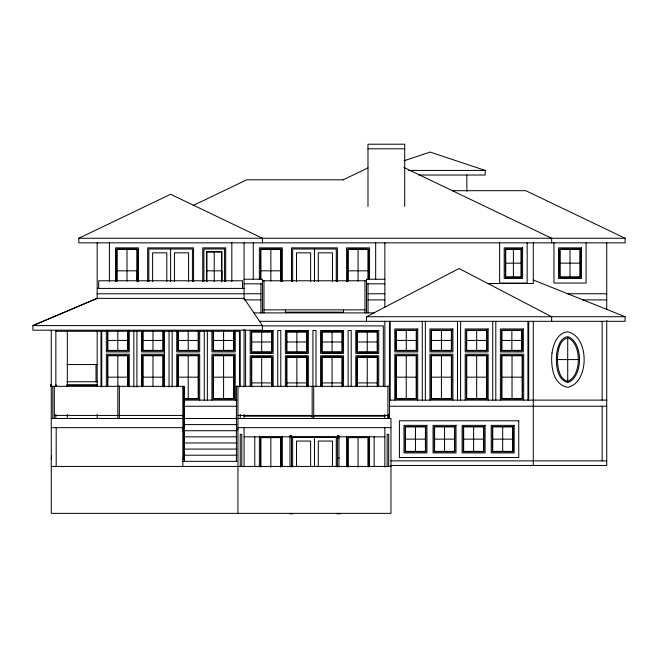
<?xml version="1.0" encoding="UTF-8"?>
<svg xmlns="http://www.w3.org/2000/svg" width="658" height="658" viewBox="0 0 658 658"><rect width="100%" height="100%" fill="white"/><g stroke="black" fill="none" stroke-linecap="round" stroke-linejoin="round"><path stroke-width="0.99" d="M137.16 281.024L137.341 270.816L117.066 270.816M221.713 281.698L221.927 270.816L206.916 270.816M557.392 359.572C557.869 351.865 558.823 340.194 567.714 337.809C581.878 343.254 581.878 375.891 567.714 381.336C558.823 378.95 557.869 367.279 557.392 359.572L578.045 359.572M51.266 458.988L51.604 455.953M366.49 321.318L366.49 316.728L459.07 268.522L551.651 316.728L551.651 321.318M452.326 190.688L525.775 190.688L625.1 238.254L625.1 242.843L78.804 242.843L78.804 238.254L170.619 194.283L262.435 238.254L262.435 242.843M193.131 205.493L246.75 179.807L343.155 179.807M342.991 179.889L367.986 167.913M97.17 298.362L32.9 325.62L32.9 330.209L262.435 330.201L262.435 325.611L244.069 298.362L97.17 298.362L32.9 325.611L262.435 325.611M404.02 160.766L430.11 152.064L485.201 170.43L485.201 175.02L418.891 175.02M367.978 148.798L404.703 148.798M408.692 170.43L485.201 170.43M78.804 238.254L625.1 238.254M505.739 263.167L521.046 263.167M560.065 263.167L580.34 263.167M260.905 270.816L280.801 270.816M347.745 270.816L368.019 270.816M244.069 279.239L262.435 279.239L262.435 312.904M384.856 279.239L366.49 279.239L366.49 312.904M262.435 280.769L366.49 280.769M487.833 283.499L533.284 283.499L533.284 242.843M244.069 283.828L262.435 283.828M366.49 283.828L384.856 283.828M97.17 288.418L244.069 288.418M97.17 293.772L260.905 293.772M368.019 293.772L384.856 293.772M567.714 293.772L606.734 293.772M244.069 299.892L260.905 299.892M368.019 299.892L384.856 299.892M583.021 299.892L606.734 299.892M263.965 309.844L364.96 309.844M253.972 312.904L373.834 312.904M366.49 316.728L625.1 316.728L625.1 321.318L259.375 321.318M262.049 325.907L383.326 325.907L383.326 386.46M55.856 331.262L240.244 331.262L240.244 386.674M107.879 340.441L127.726 340.441M143.033 340.441L162.921 340.441M178.269 340.441L198.165 340.441M213.463 340.441L233.697 340.441M396.33 340.441L416.226 340.441M431.475 340.441L451.372 340.441M466.719 340.441L486.616 340.441M501.914 340.441L521.81 340.441M251.726 341.979L271.614 341.979M286.921 341.979L306.809 341.979M322.116 341.979L342.004 341.979M357.31 341.979L377.199 341.979M164.451 351.923L141.495 351.923L141.495 330.966M164.451 354.218L141.495 354.218L141.495 386.863M66.902 364.548L97.17 364.548M107.879 377.174L127.726 377.174M143.033 377.174L162.921 377.174M178.269 377.174L198.165 377.174M213.463 377.174L233.697 377.174M396.33 377.174L416.177 377.174M431.475 377.174L451.372 377.174M466.719 377.174L486.616 377.174M501.914 377.174L522.148 377.174M66.902 381.763L97.17 381.763M251.726 382.907L271.614 382.907M286.921 382.907L306.809 382.907M322.116 382.907L342.004 382.907M357.31 382.907L377.199 382.907M66.935 384.955L97.17 384.955M51.266 385.201L50.502 385.201L50.502 386.353L184.396 386.353L184.396 461.332M66.754 385.243L97.17 385.243M117.84 386.172L119.369 386.172L119.369 418.488M387.916 386.254L389.446 386.254M236.419 386.353L389.446 386.353M182.866 388.187L184.396 388.187M184.24 398.592L198.165 398.592L198.165 355.748L178.269 355.748L178.269 386.353M183.796 398.978L198.552 398.978L198.552 355.361L177.89 355.361L177.89 386.805M183.73 400.122L236.929 400.122M389.446 400.122L606.734 400.122M183.459 406.241L236.88 406.241M389.446 406.241L606.734 406.241M54.334 415.428L184.396 415.428M237.949 415.428L312.163 415.428M313.702 415.428L387.916 415.428M182.866 416.119L184.396 416.119M244.069 416.193L311.892 416.193M313.948 416.193L384.856 416.193M51.266 418.488L390.975 418.488L390.975 513.363L51.266 513.363L51.266 330.209M183.886 424.607L236.929 424.607M51.266 427.667L182.866 427.667M237.949 427.667L390.975 427.667M182.866 429.197L184.396 429.197M236.419 429.148L237.949 429.148M183.886 430.727L236.929 430.727M182.866 431.039L184.396 431.039M337.414 436.608L338.944 436.608M183.886 436.846L236.929 436.846M244.069 436.846L384.856 436.846M337.414 438.138L338.944 438.138M405.509 439.141L425.405 439.141M434.584 439.141L454.481 439.141M463.66 439.141L483.556 439.141M492.735 439.141L512.631 439.141M183.886 442.974L236.929 442.974M183.886 449.093L236.929 449.093M183.886 455.213L236.929 455.213M337.414 457.516L338.944 457.507M182.866 458.272L184.396 458.272M337.414 458.462L338.944 458.462M182.866 458.963L184.396 458.963M390.975 460.863L606.734 460.863M182.866 461.332L236.929 461.332M390.975 465.461L606.734 465.461L606.734 320.388M51.266 466.448L390.975 466.448M289.742 513.791L292.802 513.791M336.97 513.791L340.235 513.791M55.856 385.136L56.621 385.201L56.621 386.353M533.284 280.004L625.1 316.728M403.93 167.51L551.651 238.254L551.651 242.843M606.734 242.843L606.734 309.383M602.144 321.318L602.144 400.122M602.144 406.241L602.144 460.863M586.081 242.843L586.081 283.063L553.946 283.063L553.946 242.843M570.009 249.398L570.009 276.944M567.714 337.809L567.714 381.336M533.284 321.318L533.284 465.461M528.695 321.318L528.695 400.122M527.93 321.318L527.93 400.122M527.165 242.843L527.165 283.063L499.619 283.063L499.619 242.843M523.678 400.122L523.678 354.218L500.384 354.218L500.384 400.122M513.396 249.398L513.396 276.944M512.031 355.748L512.031 398.592M511.866 330.497L511.866 350.393M502.679 426.902L502.679 451.388M495.795 321.318L495.795 400.122M492.735 321.318L492.735 400.122M488.146 400.122L488.146 354.218L465.19 354.218L465.19 400.122M476.663 330.497L476.663 350.393M476.663 355.361L476.663 398.592M473.604 426.902L473.604 451.388M466.835 175.02L466.835 191.338M460.6 321.318L460.6 400.122M457.491 321.318L457.491 400.122M452.901 400.122L452.901 354.218L429.945 354.218L429.945 400.122M444.537 426.902L444.537 451.388M441.428 330.497L441.428 350.393M441.428 355.748L441.428 398.592M425.356 321.318L425.356 400.122M422.296 321.318L422.296 400.122M417.707 400.122L417.707 354.218L394.8 354.218L394.8 400.122M415.461 426.902L415.461 451.388M406.274 330.497L406.274 350.393M406.249 355.748L406.249 398.592M404.703 206.456L404.703 144.209L367.978 144.209L367.978 206.456M390.21 321.318L390.21 400.122M389.446 321.318L389.446 418.488M388.681 466.448L388.681 434.313L387.151 434.313L387.151 466.448M388.245 414.408L388.245 418.488M387.916 386.353L387.916 418.488M384.856 242.843L384.856 307.163M384.856 321.318L384.856 386.945M384.856 414.408L384.856 418.488M384.856 427.667L384.856 466.999M378.737 386.493L378.737 355.748L355.781 355.748L355.781 386.493M377.585 386.476L377.585 356.891L356.924 356.891L356.924 386.476M377.199 387.011L377.199 357.278L357.31 357.278L357.31 387.011M375.669 242.843L375.669 279.51M374.139 436.863L374.139 466.497M369.549 279.494L369.549 247.869L346.601 247.869L346.601 281.534M369.549 436.081L369.549 466.637M368.406 279.436L368.406 249.012L347.745 249.012L347.745 281.723M368.406 466.39L368.406 437.233L347.745 437.233L347.745 466.654M368.019 278.984L368.019 249.398L348.131 249.398L348.131 281.024M368.019 283.828L368.019 312.904M368.019 467.147L368.019 437.611L348.131 437.611L348.131 467.147M367.254 332.027L367.254 351.923M367.254 357.278L367.254 387.011M364.96 280.769L364.96 312.904M358.075 249.398L358.075 281.024M358.075 437.611L358.075 467.147M351.191 386.608L351.191 330.497L348.131 330.497L348.131 386.608M346.601 436.081L346.601 466.637M343.534 310.099L343.534 312.139L285.391 312.139L285.391 310.099M343.534 386.493L343.534 355.748L320.586 355.748L320.586 386.493M342.39 386.476L342.39 356.891L321.729 356.891L321.729 386.476M342.004 387.011L342.004 357.278L322.116 357.278L322.116 387.011M338.944 466.843L338.944 435.464L337.414 435.464L337.414 466.843M337.414 281.534L337.414 247.869L291.51 247.869L291.51 281.534M336.271 281.517L336.271 249.012L292.654 249.012L292.654 281.517M336.271 466.711L336.271 437.233L292.654 437.233L292.654 466.711M332.446 281.476L332.446 252.836L318.291 252.836L318.291 281.476M332.446 466.563L332.446 441.057L318.291 441.057L318.291 466.563M332.06 332.027L332.06 351.923M332.06 357.278L332.06 387.011M315.996 386.608L315.996 330.497L312.937 330.497L312.937 386.608M314.466 249.012L314.466 281.517M314.466 437.233L314.466 466.711M313.702 386.353L313.702 418.488M312.163 386.353L312.163 418.488M310.634 281.476L310.634 252.836L296.487 252.836L296.487 281.476M310.634 466.563L310.634 441.057L296.487 441.057L296.487 466.563M308.339 386.493L308.339 355.748L285.391 355.748L285.391 386.493M307.196 386.476L307.196 356.891L286.534 356.891L286.534 386.476M306.809 387.011L306.809 357.278L286.921 357.278L286.921 387.011M296.865 332.027L296.865 351.923M296.865 357.278L296.865 387.011M291.51 466.843L291.51 435.464L289.981 435.464L289.981 466.843M282.331 281.534L282.331 247.869L259.375 247.869L259.375 279.494M282.331 436.081L282.331 466.637M281.18 281.468L281.18 249.012L260.519 249.012L260.519 279.436M281.18 466.547L281.18 437.233L260.519 437.233L260.519 466.654M280.801 281.024L280.801 249.398L260.905 249.398L260.905 278.984M280.801 386.608L280.801 330.497L277.734 330.497L277.734 386.608M280.801 467.147L280.801 437.611L260.905 437.611L260.905 467.147M273.144 386.493L273.144 355.748L250.196 355.748L250.196 386.493M272.001 386.476L272.001 356.891L251.34 356.891L251.34 386.476M271.614 387.011L271.614 357.278L251.726 357.278L251.726 387.011M270.849 249.398L270.849 281.024M270.849 437.611L270.849 467.147M263.965 280.769L263.965 312.904M261.67 332.027L261.67 351.923M261.67 357.278L261.67 387.011M260.905 283.828L260.905 312.904M259.375 436.081L259.375 466.637M254.786 436.863L254.786 466.497M253.256 242.843L253.256 279.51M245.599 330.012L245.599 386.46M244.069 242.843L244.069 298.872M244.069 329.477L244.069 386.953M244.069 414.384L244.069 418.488M244.069 427.667L244.069 466.999M242.539 288.418L242.539 280.769L98.7 280.769L98.7 288.418M241.774 466.448L241.774 434.313L240.244 434.313L240.244 466.448M240.244 414.384L240.244 418.488M239.479 330.785L239.479 387.077M237.949 513.363L237.949 386.304L236.419 386.304L236.419 461.332M235.227 330.966L235.227 351.923L211.934 351.923L211.934 330.966M235.227 400.122L235.227 354.218L211.934 354.218L211.934 400.122M234.075 331.097L234.075 350.772L213.085 350.772L213.085 331.097M233.697 330.497L233.697 350.393L213.463 350.393L213.463 330.497M231.83 242.843L231.83 281.55M225.71 281.534L225.71 247.869L202.754 247.869L202.754 281.534M224.559 281.468L224.559 249.012L203.906 249.012L203.906 281.468M223.58 330.497L223.58 350.393M223.58 355.748L223.58 398.592M221.927 280.908L221.927 251.644L206.538 251.644L206.538 280.908M221.549 281.698L221.549 252.03L206.916 252.03L206.916 281.698M214.237 252.03L214.237 281.698M207.344 330.785L207.344 400.122M204.284 330.785L204.284 400.122M199.695 330.966L199.695 351.923L176.739 351.923L176.739 330.966M199.695 400.122L199.695 354.218L176.739 354.218L176.739 386.863M198.552 331.097L198.552 350.772L177.89 350.772L177.89 331.097M198.165 330.497L198.165 350.393L178.269 350.393L178.269 330.497M193.575 281.534L193.575 247.869L147.663 247.869L147.663 281.534M192.424 281.517L192.424 249.012L148.815 249.012L148.815 281.517M188.599 281.476L188.599 252.836L174.444 252.836L174.444 281.476M188.221 330.497L188.221 350.393M188.221 355.748L188.221 398.592M183.96 420.47L183.96 448.09M183.911 389.092L183.911 457.779M182.866 386.353L182.866 466.448M172.149 330.785L172.149 387.077M170.619 249.012L170.619 281.517M169.04 330.785L169.04 387.077M166.795 281.476L166.795 252.836L152.64 252.836L152.64 281.476M164.451 330.966L164.451 386.863M163.307 331.097L163.307 350.772L142.646 350.772L142.646 331.097M163.307 386.805L163.307 355.361L142.646 355.361L142.646 386.805M162.921 330.497L162.921 350.393L143.033 350.393L143.033 330.497M162.921 386.353L162.921 355.748L143.033 355.748L143.033 386.353M152.977 330.497L152.977 350.393M152.977 355.748L152.977 386.353M138.484 281.534L138.484 247.869L115.537 247.869L115.537 281.534M137.341 281.723L137.341 249.012L116.68 249.012L116.68 281.468M136.954 281.024L136.954 249.398L117.066 249.398L117.066 281.024M136.905 330.785L136.905 387.077M133.845 330.785L133.845 387.077M129.256 330.966L129.256 351.923L106.349 351.923L106.349 330.966M129.256 386.863L129.256 354.218L106.349 354.218L106.349 386.863M128.113 331.097L128.113 350.772L107.501 350.772L107.501 331.097M128.113 386.805L128.113 355.361L107.501 355.361L107.501 386.805M127.726 330.497L127.726 350.393L107.879 350.393L107.879 330.497M127.726 386.353L127.726 355.748L107.879 355.748L107.879 386.353M127.01 249.398L127.01 281.024M117.807 330.497L117.807 350.393M117.807 355.748L117.84 418.488M109.409 242.843L109.409 281.55M101.76 330.785L101.76 387.077M100.995 331.262L100.995 386.147M97.17 242.843L97.17 298.872M97.17 330.587L97.17 386.764M97.17 414.384L97.17 418.488M96.019 364.548L96.019 381.763M67.33 331.262L67.33 386.674M67.33 414.384L67.33 418.488M56.185 427.667L56.185 466.448M55.856 330.201L55.856 386.353M55.856 414.466L55.856 418.488M54.334 386.304L54.334 418.488M52.805 386.353L52.805 418.488M552.013 353.009C550.664 365.494 552.712 384.609 567.714 387.332C589.634 382.75 589.634 336.394 567.714 331.813C557.433 332.866 553.279 344.134 552.013 353.009M556.627 353.634C555.854 363.553 556.183 379.189 567.714 382.528C583.424 377.338 583.424 341.806 567.714 336.616C559.999 337.908 557.803 347.079 556.627 353.634M51.266 385.136L50.502 385.201L51.266 385.136M522.575 247.869L504.209 247.869L504.209 278.474L522.575 278.474L522.575 247.869M581.491 247.869L558.535 247.869L558.535 278.474L581.491 278.474L581.491 247.869M521.424 249.012L505.36 249.012L505.36 277.322L521.424 277.322L521.424 249.012M580.34 249.012L559.687 249.012L559.687 277.322L580.34 277.322L580.34 249.012M521.046 249.398L505.739 249.398L505.739 276.944L521.046 276.944L521.046 249.398M579.961 249.398L560.065 249.398L560.065 276.944L579.961 276.944L579.961 249.398M417.756 328.967L394.8 328.967L394.8 351.923L417.756 351.923L417.756 328.967M452.901 328.967L429.945 328.967L429.945 351.923L452.901 351.923L452.901 328.967M488.146 328.967L465.19 328.967L465.19 351.923L488.146 351.923L488.146 328.967M523.34 328.967L500.384 328.967L500.384 351.923L523.34 351.923L523.34 328.967M416.604 330.119L395.952 330.119L395.952 350.772L416.604 350.772L416.604 330.119M451.75 330.119L431.097 330.119L431.097 350.772L451.75 350.772L451.75 330.119M486.994 330.119L466.341 330.119L466.341 350.772L486.994 350.772L486.994 330.119M522.189 330.119L501.536 330.119L501.536 350.772L522.189 350.772L522.189 330.119M273.144 330.497L250.196 330.497L250.196 353.453L273.144 353.453L273.144 330.497M308.339 330.497L285.391 330.497L285.391 353.453L308.339 353.453L308.339 330.497M343.534 330.497L320.586 330.497L320.586 353.453L343.534 353.453L343.534 330.497M378.737 330.497L355.781 330.497L355.781 353.453L378.737 353.453L378.737 330.497M416.226 330.497L396.33 330.497L396.33 350.393L416.226 350.393L416.226 330.497M451.372 330.497L431.475 330.497L431.475 350.393L451.372 350.393L451.372 330.497M486.616 330.497L466.719 330.497L466.719 350.393L486.616 350.393L486.616 330.497M521.81 330.497L501.914 330.497L501.914 350.393L521.81 350.393L521.81 330.497M272.001 331.648L251.34 331.648L251.34 352.301L272.001 352.301L272.001 331.648M307.196 331.648L286.534 331.648L286.534 352.301L307.196 352.301L307.196 331.648M342.39 331.648L321.729 331.648L321.729 352.301L342.39 352.301L342.39 331.648M377.585 331.648L356.924 331.648L356.924 352.301L377.585 352.301L377.585 331.648M271.614 332.027L251.726 332.027L251.726 351.923L271.614 351.923L271.614 332.027M306.809 332.027L286.921 332.027L286.921 351.923L306.809 351.923L306.809 332.027M342.004 332.027L322.116 332.027L322.116 351.923L342.004 351.923L342.004 332.027M377.199 332.027L357.31 332.027L357.31 351.923L377.199 351.923L377.199 332.027M234.075 355.361L213.085 355.361L213.085 398.978L234.075 398.978L234.075 355.361M416.555 355.361L395.952 355.361L395.952 398.978L416.555 398.978L416.555 355.361M451.75 355.361L431.097 355.361L431.097 398.978L451.75 398.978L451.75 355.361M486.994 355.361L466.341 355.361L466.341 398.978L486.994 398.978L486.994 355.361M522.526 355.361L501.536 355.361L501.536 398.978L522.526 398.978L522.526 355.361M233.697 355.748L213.463 355.748L213.463 398.592L233.697 398.592L233.697 355.748M416.177 355.748L396.33 355.748L396.33 398.592L416.177 398.592L416.177 355.748M451.372 355.748L431.475 355.748L431.475 398.592L451.372 398.592L451.372 355.748M486.616 355.748L466.719 355.748L466.719 398.592L486.616 398.592L486.616 355.748M522.148 355.748L501.914 355.748L501.914 398.592L522.148 398.592L522.148 355.748M518.751 420.783L399.39 420.783L399.39 457.507L518.751 457.507L518.751 420.783M426.935 425.372L403.979 425.372L403.979 452.918L426.935 452.918L426.935 425.372M456.01 425.372L433.054 425.372L433.054 452.918L456.01 452.918L456.01 425.372M485.086 425.372L462.13 425.372L462.13 452.918L485.086 452.918L485.086 425.372M514.161 425.372L491.205 425.372L491.205 452.918L514.161 452.918L514.161 425.372M425.784 426.524L405.131 426.524L405.131 451.766L425.784 451.766L425.784 426.524M454.859 426.524L434.206 426.524L434.206 451.766L454.859 451.766L454.859 426.524M483.934 426.524L463.281 426.524L463.281 451.766L483.934 451.766L483.934 426.524M513.01 426.524L492.349 426.524L492.349 451.766L513.01 451.766L513.01 426.524M425.405 426.902L405.509 426.902L405.509 451.388L425.405 451.388L425.405 426.902M454.481 426.902L434.584 426.902L434.584 451.388L454.481 451.388L454.481 426.902M483.556 426.902L463.66 426.902L463.66 451.388L483.556 451.388L483.556 426.902M512.631 426.902L492.735 426.902L492.735 451.388L512.631 451.388L512.631 426.902"/></g></svg>
